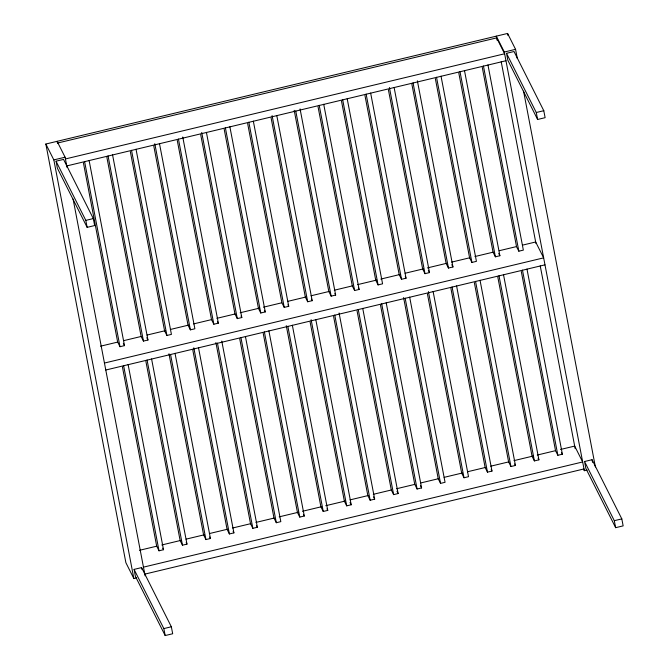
<?xml version="1.0" encoding="UTF-8"?>
<svg xmlns="http://www.w3.org/2000/svg" width="669" height="669" viewBox="0 0 669 669"><rect width="100%" height="100%" fill="white"/><g stroke="black" fill="none" stroke-linecap="round" stroke-linejoin="round"><path stroke-width="1" d="M136.685 577.891L133.867 578.568L125.881 562.688L45.852 144.027L507.579 33.45L515.565 49.33L517.321 58.521M57.442 143.074L496.649 37.89L504.635 53.771L65.428 158.954M45.852 144.027L53.838 159.899L65.094 157.207L67.051 167.417M497.1 40.232L496.314 36.151L504.301 52.023L515.565 49.33M56.045 161.196L63.555 159.398L93.317 218.579L94.647 225.553L87.146 227.351L57.375 168.178L56.045 161.196L85.808 220.377L87.146 227.351M506.517 53.319L514.018 51.521L543.788 110.703L545.118 117.677L537.608 119.475L507.846 60.294L506.517 53.319L536.279 112.501L537.608 119.475M66.766 165.929L505.973 60.745M85.808 220.377L93.317 218.579M536.279 112.501L543.788 110.703M100.509 346.199L117.711 342.085L119.994 346.709L124.501 345.63L89.102 160.46M123.782 340.63L140.992 336.507M147.063 335.052L165.276 330.687M170.336 329.483L188.549 325.117M193.609 323.905L211.83 319.539M216.89 318.327L235.103 313.97M240.163 312.757L259.388 308.15M263.444 307.18L281.657 302.823M287.729 301.368L305.942 297.003M311.001 295.79L329.223 291.433M334.283 290.221L352.496 285.855M357.555 284.643L376.781 280.035M380.828 279.073L400.062 274.466M405.121 273.253L423.335 268.888M427.382 267.918L446.608 263.318M451.675 262.106L469.889 257.741M474.948 256.528L493.162 252.171M499.233 250.716L516.443 246.593L518.843 251.193L523.35 250.114L487.952 64.943M522.514 245.138L535.668 241.986L543.654 257.866L104.448 363.05M106.873 157.274L141.134 336.474L143.459 341.09L147.958 340.011L112.559 154.84M130.338 151.654L164.591 330.854L166.916 335.47L171.423 334.391L136.024 149.22M153.795 146.034L188.056 325.234L190.381 329.85L194.88 328.772L159.481 143.601M177.26 140.415L211.521 319.615L213.837 324.239L218.345 323.16L182.754 136.986M200.725 134.795L234.978 313.995L237.303 318.62L241.81 317.541L206.412 132.362M224.182 129.176L258.443 308.376L260.768 313L265.267 311.921L229.868 126.742M247.647 123.564L281.9 302.764L284.225 307.38L288.732 306.302L253.334 121.131M271.104 117.945L305.365 297.145L307.69 301.761L312.189 300.682L276.79 115.511M294.193 110.335L328.83 291.525L331.147 296.141L335.654 295.062L300.063 108.896M318.034 106.706L352.287 285.906L354.612 290.522L359.119 289.443L323.721 104.272M341.491 101.086L375.752 280.286L378.077 284.902L382.576 283.823L347.178 98.652M364.956 95.466L399.209 274.666L401.534 279.282L406.041 278.204L370.643 93.033M388.421 89.847L422.674 269.047L424.999 273.671L429.506 272.592L394.1 87.413M411.878 84.227L446.139 263.427L448.456 268.052L452.963 266.973L417.372 80.798M435.343 78.608L469.596 257.808L471.921 262.432L476.428 261.353L441.03 76.174M458.8 72.996L493.061 252.196L495.386 256.812L499.885 255.734L464.487 70.563M105.777 370.024L544.984 264.84M139.528 550.303L156.73 546.18L159.013 550.804L163.512 549.726L128.113 364.555M161.789 544.967L181.015 540.36M186.074 539.147L204.296 534.79M209.355 533.578L227.569 529.212M232.628 528L250.842 523.643M255.901 522.43L274.123 518.065M279.182 516.853L298.407 512.253M302.455 511.283L321.68 506.676M325.736 505.705L344.961 501.098M350.021 499.894L368.234 495.528M373.294 494.316L391.516 489.951M396.575 488.738L414.788 484.381L417.088 489.006L421.595 487.927L386.197 302.748M420.86 482.926L438.061 478.803M444.132 477.348L462.354 472.991M467.414 471.779L485.627 467.414M490.686 466.201L508.9 461.844M513.968 460.632L533.193 456.024M537.24 455.054L555.454 450.689M560.513 449.476L574.688 446.089L582.666 461.961L143.459 567.145M145.892 361.369L180.145 540.569L182.47 545.193L186.977 544.114L151.579 358.935M168.973 353.759L203.61 534.949L205.935 539.574L210.434 538.495L175.035 353.316M192.814 350.13L227.075 529.33L229.392 533.954L233.899 532.875L198.501 347.696M215.895 342.52L250.532 523.718L252.857 528.334L257.364 527.256L221.774 341.09M239.736 338.899L273.997 518.099L276.322 522.715L280.821 521.636L245.423 336.465M263.201 333.279L297.454 512.479L299.779 517.095L304.286 516.016L268.888 330.846M286.282 325.669L320.919 506.859L323.244 511.476L327.751 510.397L292.345 325.226M310.123 322.04L344.384 501.24L346.701 505.856L351.208 504.777L315.81 319.606M333.588 316.42L367.841 495.62L370.166 500.236L374.673 499.158L339.083 312.992M357.045 310.801L391.306 490.001L393.631 494.625L398.13 493.546L362.732 308.367M403.591 297.571L438.228 478.761L440.553 483.386L445.061 482.307L409.662 297.128M427.432 293.95L461.694 473.15L464.01 477.766L468.517 476.688L433.119 291.517M450.898 288.331L485.15 467.531L487.475 472.147L491.983 471.068L456.584 285.897M474.354 282.711L508.616 461.911L510.94 466.527L515.439 465.448L480.041 280.278M497.82 277.091L532.081 456.291L534.397 460.908L538.905 459.829L503.506 274.658M521.285 271.472L555.538 450.672L557.862 455.288L562.37 454.209L526.971 269.038M134.076 569.394L141.585 567.596L171.348 626.778L172.686 633.752L165.176 635.55L135.414 576.369L134.076 569.394L163.838 628.576L165.176 635.55M584.547 461.518L592.057 459.72L621.819 518.893L623.148 525.876L615.647 527.674L585.877 468.492L584.547 461.518L614.309 520.691L615.647 527.674M144.797 574.127L584.004 468.944M583.452 468.919L584.338 470.683L587.148 470.014M163.838 628.576L171.348 626.778M614.309 520.691L621.819 518.893M498.723 253.426L499.885 255.734M561.592 452.67L562.37 454.209M451.801 264.665L452.963 266.973M538.127 458.29L538.905 459.829M428.344 270.276L429.506 272.592M514.67 463.91L515.439 465.448M405.263 276.665L406.041 278.204M491.205 469.529L491.983 471.068M358.341 287.904L359.119 289.443M334.876 293.524L335.654 295.062M420.433 485.619L421.595 487.927M311.419 299.143L312.189 300.682M396.968 491.23L398.13 493.546M287.954 304.763L288.732 306.302M373.511 496.85L374.673 499.158M264.498 310.383L265.267 311.921M350.046 502.469L351.208 504.777M241.032 316.002L241.81 317.541M326.974 508.858L327.751 510.397M217.567 321.613L218.345 323.16M303.509 514.478L304.286 516.016M256.587 525.717L257.364 527.256M65.094 157.207L57.108 141.326L57.501 143.375M146.795 337.703L147.958 340.011M233.121 531.337L233.899 532.875M123.339 343.322L124.501 345.63M209.665 536.956L210.434 538.495M186.199 542.567L186.977 544.114M162.743 548.187L163.512 549.726M523.568 91.193L595.402 466.97M592.057 459.72L592.55 462.338M507.579 33.45L507.972 35.499M504.301 52.023L584.338 470.683M501.198 61.673L535.944 243.432M540.234 265.902L575.181 448.682M483.444 66.022L518.843 251.193M522.464 270.117L557.862 455.288M482.265 67.377L516.518 246.577M459.988 71.642L495.386 256.812M498.999 275.737L534.397 460.908M436.523 77.253L471.921 262.432M475.542 281.356L510.94 466.527M413.057 82.872L448.456 268.052M452.077 286.976L487.475 472.147M389.408 87.497L424.999 273.671M428.428 291.6L464.01 477.766M366.135 94.112L401.534 279.282M405.155 298.207L440.553 483.386M342.679 99.731L378.077 284.902M381.69 303.826L417.088 489.006M380.51 305.181L414.763 484.381M319.213 105.351L354.612 290.522M358.233 309.446L393.631 494.625M295.748 110.97L331.147 296.141M334.768 315.066L370.166 500.236M272.099 115.595L307.69 301.761M311.118 319.69L346.701 505.856M248.826 122.21L284.225 307.38M287.846 326.305L323.244 511.476M225.369 127.821L260.768 313M264.38 331.924L299.779 517.095M201.712 132.445L237.303 318.62M240.924 337.544L276.322 522.715M178.439 139.06L213.837 324.239M217.458 343.164L252.857 528.334M154.79 143.684L190.381 329.85M193.809 347.78L229.392 533.954M131.517 150.299L166.916 335.47M170.536 354.394L205.935 539.574M108.052 155.919L143.459 341.09M147.071 360.014L182.47 545.193M84.595 161.538L119.994 346.709M123.614 365.634L159.013 550.804M83.416 162.893L117.669 342.093M122.427 366.988L156.688 546.188M73.097 199.069L145.131 575.867M141.585 567.596L141.92 569.336M53.838 159.899L133.867 578.568"/></g></svg>
